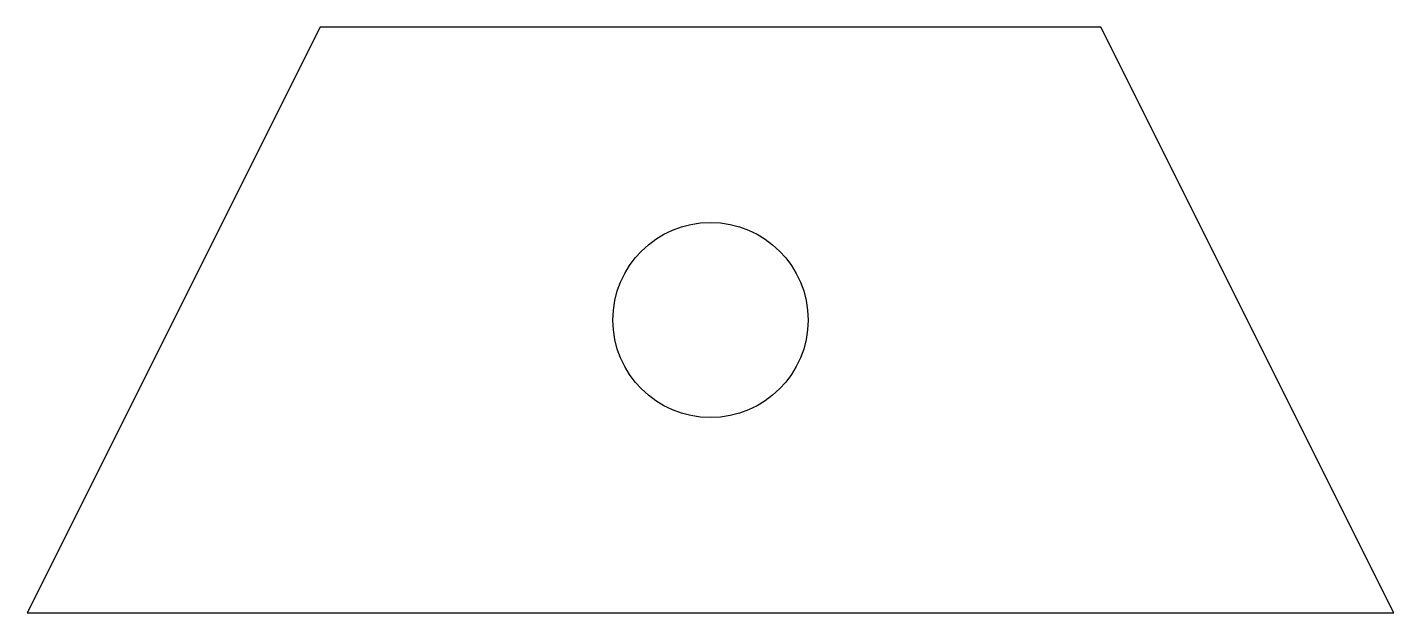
# Model space of a CAD drawing. Header units: metres. Extents: x 0 to 140, y 0 to 60.
import ezdxf

# ---------------------------------------------------------------- set-up
doc = ezdxf.new("R2010")
doc.units = ezdxf.units.M
doc.layers.add('HOLE', color=7, linetype='Continuous')
doc.layers.add('OUTER', color=7, linetype='Continuous')

msp = doc.modelspace()

# ---------------------------------------------------------------- linework, layer by layer
at = {"layer": 'HOLE'}
msp.add_circle((70, 30), 10, dxfattribs=at)
at = {"layer": 'OUTER'}
msp.add_lwpolyline([(0, 0), (140, 0), (110, 60), (30, 60), (0, 0)], dxfattribs=at)

doc.saveas('drawing.dxf')
